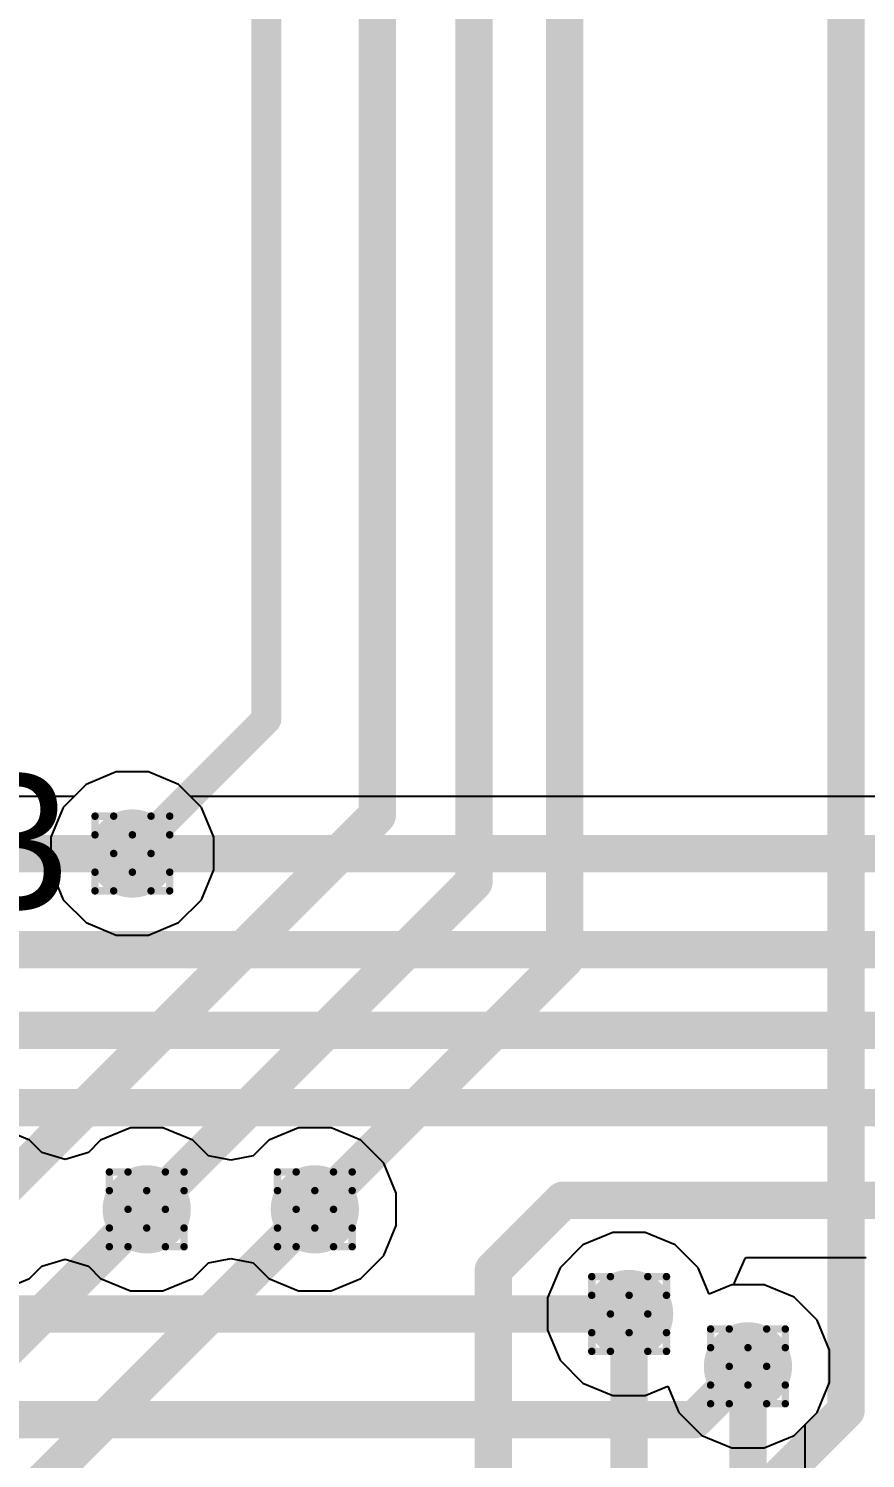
# Model space of a CAD drawing. Header units: inches. Extents: x -11 to 5379, y 0 to 5429.
# Drawn here: x 172.93 to 178.62, y 60.2 to 69.91 of the extents above; entities that cross this region are included whole.
import ezdxf

# ---------------------------------------------------------------- set-up
doc = ezdxf.new("R2010")
doc.units = ezdxf.units.IN
for name, color, linetype in [('Bottom Layer', 5, 'Continuous'), ('Drill Drawing', 1, 'Continuous'), ('GND', 16, 'Continuous'), ('PWR', 76, 'Continuous'), ('Top Layer', 1, 'Continuous'), ('Top Overlay', 2, 'Continuous'), ('Via Holes', 16, 'Continuous')]:
    doc.layers.add(name, color=color, linetype=linetype)
doc.styles.add('Arial', font='', dxfattribs={"height": 0.2})
doc.styles.get('Arial').set_extended_font_data('Arial')

msp = doc.modelspace()

# ---------------------------------------------------------------- hatches: boundary and pattern name
at = {"layer": 'Bottom Layer'}
h = msp.add_hatch(color=5, dxfattribs=at)
edge = h.paths.add_edge_path()
edge.add_arc((173.6383, 64.3077), 0.3, 0, 360)
h = msp.add_hatch(color=5, dxfattribs=at)
edge = h.paths.add_edge_path()
edge.add_arc((173.736, 61.8892), 0.3, 0, 360)
h = msp.add_hatch(color=5, dxfattribs=at)
edge = h.paths.add_edge_path()
edge.add_arc((174.879, 61.8892), 0.3, 0, 360)
h = msp.add_hatch(color=5, dxfattribs=at)
edge = h.paths.add_edge_path()
edge.add_arc((177.0159, 61.1779), 0.3, 0, 360)
h = msp.add_hatch(color=5, dxfattribs=at)
edge = h.paths.add_edge_path()
edge.add_arc((177.8238, 60.8218), 0.3, 0, 360)
at = {"layer": 'GND'}
h = msp.add_hatch(color=16, dxfattribs=at)
edge = h.paths.add_edge_path()
edge.add_arc((173.6383, 64.3077), 0.3, 0, 360)
h = msp.add_hatch(color=16, dxfattribs=at)
edge = h.paths.add_edge_path()
edge.add_arc((173.736, 61.8892), 0.3, 0, 360)
h = msp.add_hatch(color=16, dxfattribs=at)
edge = h.paths.add_edge_path()
edge.add_arc((174.879, 61.8892), 0.3, 0, 360)
h = msp.add_hatch(color=16, dxfattribs=at)
edge = h.paths.add_edge_path()
edge.add_arc((177.0159, 61.1779), 0.3, 0, 360)
h = msp.add_hatch(color=16, dxfattribs=at)
edge = h.paths.add_edge_path()
edge.add_arc((177.8238, 60.8218), 0.3, 0, 360)
at = {"layer": 'PWR'}
h = msp.add_hatch(color=76, dxfattribs=at)
edge = h.paths.add_edge_path()
edge.add_arc((173.6383, 64.3077), 0.3, 0, 360)
h = msp.add_hatch(color=76, dxfattribs=at)
edge = h.paths.add_edge_path()
edge.add_arc((173.736, 61.8892), 0.3, 0, 360)
h = msp.add_hatch(color=76, dxfattribs=at)
edge = h.paths.add_edge_path()
edge.add_arc((174.879, 61.8892), 0.3, 0, 360)
h = msp.add_hatch(color=76, dxfattribs=at)
edge = h.paths.add_edge_path()
edge.add_arc((177.0159, 61.1779), 0.3, 0, 360)
h = msp.add_hatch(color=76, dxfattribs=at)
edge = h.paths.add_edge_path()
edge.add_arc((177.8238, 60.8218), 0.3, 0, 360)
at = {"layer": 'Top Layer'}
h = msp.add_hatch(color=1, dxfattribs=at)
edge = h.paths.add_edge_path()
edge.add_arc((173.6383, 64.3077), 0.3, 0, 360)
h = msp.add_hatch(color=1, dxfattribs=at)
edge = h.paths.add_edge_path()
edge.add_arc((173.736, 61.8892), 0.3, 0, 360)
h = msp.add_hatch(color=1, dxfattribs=at)
edge = h.paths.add_edge_path()
edge.add_arc((174.879, 61.8892), 0.3, 0, 360)
h = msp.add_hatch(color=1, dxfattribs=at)
edge = h.paths.add_edge_path()
edge.add_arc((177.0159, 61.1779), 0.3, 0, 360)
h = msp.add_hatch(color=1, dxfattribs=at)
edge = h.paths.add_edge_path()
edge.add_arc((177.8238, 60.8218), 0.3, 0, 360)
at = {"layer": 'Via Holes'}
h = msp.add_hatch(color=7, dxfattribs=at)
edge = h.paths.add_edge_path()
edge.add_arc((173.6383, 64.3077), 0.15, 0, 360)
h = msp.add_hatch(color=7, dxfattribs=at)
edge = h.paths.add_edge_path()
edge.add_arc((173.736, 61.8892), 0.15, 0, 360)
h = msp.add_hatch(color=7, dxfattribs=at)
edge = h.paths.add_edge_path()
edge.add_arc((174.879, 61.8892), 0.15, 0, 360)
h = msp.add_hatch(color=7, dxfattribs=at)
edge = h.paths.add_edge_path()
edge.add_arc((177.0159, 61.1779), 0.15, 0, 360)
h = msp.add_hatch(color=7, dxfattribs=at)
edge = h.paths.add_edge_path()
edge.add_arc((177.8238, 60.8218), 0.15, 0, 360)

# ---------------------------------------------------------------- linework, layer by layer
at = {"layer": 'Bottom Layer'}
for p, q in [((173.5281, 64.8617), (173.3245, 64.7774)), ((173.7485, 64.8617), (173.5281, 64.8617)), ((173.9521, 64.7774), (173.7485, 64.8617)), ((173.3245, 64.7774), (173.2429, 64.6958)), ((174.0337, 64.6958), (173.9521, 64.7774)), ((173.2429, 64.6958), (164.144, 64.6958)), ((188.8486, 64.6958), (174.0337, 64.6958)), ((177.7297, 61.3843), (177.8057, 61.5546)), ((177.8057, 61.5546), (177.8145, 61.5621)), ((177.8145, 61.5621), (178.627, 61.5621)), ((177.7374, 61.3758), (177.7297, 61.3843)), ((177.934, 61.3758), (177.7374, 61.3758)), ((178.1376, 61.2914), (177.934, 61.3758)), ((178.2935, 61.1356), (178.1376, 61.2914)), ((178.3778, 60.932), (178.2935, 61.1356)), ((178.3778, 60.7116), (178.3778, 60.932)), ((178.2935, 60.508), (178.3778, 60.7116)), ((178.2123, 60.4268), (178.2935, 60.508)), ((178.2123, 57.938), (178.2123, 60.4268))]:
    msp.add_line(p, q, dxfattribs=at)
for points in [[(163.9831, 64.3073, 0.254, 0.254, 0), (173.6383, 64.3073, 0.254, 0.254, 0)], [(173.6383, 64.3073, 0.254, 0.254, 0), (188.8486, 64.3073, 0.254, 0.254, 0)], [(145.8643, 63.6535, 0.254, 0.254, 0), (188.4904, 63.6535, 0.254, 0.254, 0)], [(146.1054, 63.105, 0.254, 0.254, 0), (188.2626, 63.105, 0.254, 0.254, 0)], [(149.3653, 62.5807, 0.254, 0.254, 0), (188.0181, 62.5807, 0.254, 0.254, 0)], [(169.2814, 57.4347, 0.254, 0.254, 0), (173.736, 61.8892, 0.254, 0.254, 0)], [(169.8397, 56.8499, 0.254, 0.254, 0), (174.879, 61.8892, 0.254, 0.254, 0)], [(176.0932, 61.4778, 0.254, 0.254, 0), (176.566, 61.9506, 0.254, 0.254, 0)], [(176.566, 61.9506, 0.254, 0.254, 0), (178.7879, 61.9506, 0.254, 0.254, 0)], [(176.0932, 57.2365, 0.254, 0.254, 0), (176.0932, 61.4778, 0.254, 0.254, 0)], [(177.0159, 57.2642, 0.254, 0.254, 0), (177.0159, 61.1779, 0.254, 0.254, 0)], [(177.8238, 57.7771, 0.254, 0.254, 0), (177.8238, 60.8218, 0.254, 0.254, 0)]]:
    msp.add_lwpolyline(points, format="xyseb", dxfattribs=at)
for points in [[(173.5748, 64.3073, 0.127, 0.127, 1), (173.7018, 64.3073, 0.127, 0.127, 1)], [(173.5748, 64.3073, 0.127, 0.127, 1), (173.7018, 64.3073, 0.127, 0.127, 1)], [(173.6725, 61.8892, 0.127, 0.127, 1), (173.7995, 61.8892, 0.127, 0.127, 1)], [(174.8155, 61.8892, 0.127, 0.127, 1), (174.9425, 61.8892, 0.127, 0.127, 1)], [(176.5025, 61.9506, 0.127, 0.127, 1), (176.6295, 61.9506, 0.127, 0.127, 1)], [(176.5025, 61.9506, 0.127, 0.127, 1), (176.6295, 61.9506, 0.127, 0.127, 1)], [(176.0297, 61.4778, 0.127, 0.127, 1), (176.1567, 61.4778, 0.127, 0.127, 1)], [(176.0297, 61.4778, 0.127, 0.127, 1), (176.1567, 61.4778, 0.127, 0.127, 1)], [(176.9524, 61.1779, 0.127, 0.127, 1), (177.0794, 61.1779, 0.127, 0.127, 1)], [(177.7603, 60.8218, 0.127, 0.127, 1), (177.8873, 60.8218, 0.127, 0.127, 1)]]:
    msp.add_lwpolyline(points, format="xyseb", close=True, dxfattribs=at)
at = {"layer": 'Drill Drawing'}
for points in [[(173.3843, 64.4347, 0.0508, 0.0508, 0), (173.3843, 64.5617, 0.0508, 0.0508, 0)], [(173.3843, 64.5617, 0.0508, 0.0508, 0), (173.5113, 64.5617, 0.0508, 0.0508, 0)], [(173.5113, 64.5617, 0.0508, 0.0508, 0), (173.6383, 64.4347, 0.0508, 0.0508, 0)], [(173.6383, 64.4347, 0.0508, 0.0508, 0), (173.7653, 64.5617, 0.0508, 0.0508, 0)], [(173.7653, 64.5617, 0.0508, 0.0508, 0), (173.8923, 64.5617, 0.0508, 0.0508, 0)], [(173.8923, 64.4347, 0.0508, 0.0508, 0), (173.8923, 64.5617, 0.0508, 0.0508, 0)], [(173.3843, 64.4347, 0.0508, 0.0508, 0), (173.5113, 64.3077, 0.0508, 0.0508, 0)], [(173.7653, 64.3077, 0.0508, 0.0508, 0), (173.8923, 64.4347, 0.0508, 0.0508, 0)], [(173.3843, 64.1807, 0.0508, 0.0508, 0), (173.5113, 64.3077, 0.0508, 0.0508, 0)], [(173.7653, 64.3077, 0.0508, 0.0508, 0), (173.8923, 64.1807, 0.0508, 0.0508, 0)], [(173.3843, 64.0537, 0.0508, 0.0508, 0), (173.3843, 64.1807, 0.0508, 0.0508, 0)], [(173.5113, 64.0537, 0.0508, 0.0508, 0), (173.6383, 64.1807, 0.0508, 0.0508, 0)], [(173.6383, 64.1807, 0.0508, 0.0508, 0), (173.7653, 64.0537, 0.0508, 0.0508, 0)], [(173.8923, 64.0537, 0.0508, 0.0508, 0), (173.8923, 64.1807, 0.0508, 0.0508, 0)], [(173.3843, 64.0537, 0.0508, 0.0508, 0), (173.5113, 64.0537, 0.0508, 0.0508, 0)], [(173.7653, 64.0537, 0.0508, 0.0508, 0), (173.8923, 64.0537, 0.0508, 0.0508, 0)], [(173.482, 62.0162, 0.0508, 0.0508, 0), (173.482, 62.1432, 0.0508, 0.0508, 0)], [(173.482, 62.1432, 0.0508, 0.0508, 0), (173.609, 62.1432, 0.0508, 0.0508, 0)], [(173.609, 62.1432, 0.0508, 0.0508, 0), (173.736, 62.0162, 0.0508, 0.0508, 0)], [(173.736, 62.0162, 0.0508, 0.0508, 0), (173.863, 62.1432, 0.0508, 0.0508, 0)], [(173.863, 62.1432, 0.0508, 0.0508, 0), (173.99, 62.1432, 0.0508, 0.0508, 0)], [(173.99, 62.0162, 0.0508, 0.0508, 0), (173.99, 62.1432, 0.0508, 0.0508, 0)], [(174.625, 62.0162, 0.0508, 0.0508, 0), (174.625, 62.1432, 0.0508, 0.0508, 0)], [(174.625, 62.1432, 0.0508, 0.0508, 0), (174.752, 62.1432, 0.0508, 0.0508, 0)], [(174.752, 62.1432, 0.0508, 0.0508, 0), (174.879, 62.0162, 0.0508, 0.0508, 0)], [(174.879, 62.0162, 0.0508, 0.0508, 0), (175.006, 62.1432, 0.0508, 0.0508, 0)], [(175.006, 62.1432, 0.0508, 0.0508, 0), (175.133, 62.1432, 0.0508, 0.0508, 0)], [(175.133, 62.0162, 0.0508, 0.0508, 0), (175.133, 62.1432, 0.0508, 0.0508, 0)], [(173.482, 62.0162, 0.0508, 0.0508, 0), (173.609, 61.8892, 0.0508, 0.0508, 0)], [(173.863, 61.8892, 0.0508, 0.0508, 0), (173.99, 62.0162, 0.0508, 0.0508, 0)], [(174.625, 62.0162, 0.0508, 0.0508, 0), (174.752, 61.8892, 0.0508, 0.0508, 0)], [(175.006, 61.8892, 0.0508, 0.0508, 0), (175.133, 62.0162, 0.0508, 0.0508, 0)], [(173.482, 61.7622, 0.0508, 0.0508, 0), (173.609, 61.8892, 0.0508, 0.0508, 0)], [(173.863, 61.8892, 0.0508, 0.0508, 0), (173.99, 61.7622, 0.0508, 0.0508, 0)], [(174.625, 61.7622, 0.0508, 0.0508, 0), (174.752, 61.8892, 0.0508, 0.0508, 0)], [(175.006, 61.8892, 0.0508, 0.0508, 0), (175.133, 61.7622, 0.0508, 0.0508, 0)], [(173.482, 61.6352, 0.0508, 0.0508, 0), (173.482, 61.7622, 0.0508, 0.0508, 0)], [(173.609, 61.6352, 0.0508, 0.0508, 0), (173.736, 61.7622, 0.0508, 0.0508, 0)], [(173.736, 61.7622, 0.0508, 0.0508, 0), (173.863, 61.6352, 0.0508, 0.0508, 0)], [(173.99, 61.6352, 0.0508, 0.0508, 0), (173.99, 61.7622, 0.0508, 0.0508, 0)], [(174.625, 61.6352, 0.0508, 0.0508, 0), (174.625, 61.7622, 0.0508, 0.0508, 0)], [(174.752, 61.6352, 0.0508, 0.0508, 0), (174.879, 61.7622, 0.0508, 0.0508, 0)], [(174.879, 61.7622, 0.0508, 0.0508, 0), (175.006, 61.6352, 0.0508, 0.0508, 0)], [(175.133, 61.6352, 0.0508, 0.0508, 0), (175.133, 61.7622, 0.0508, 0.0508, 0)], [(173.482, 61.6352, 0.0508, 0.0508, 0), (173.609, 61.6352, 0.0508, 0.0508, 0)], [(173.863, 61.6352, 0.0508, 0.0508, 0), (173.99, 61.6352, 0.0508, 0.0508, 0)], [(174.625, 61.6352, 0.0508, 0.0508, 0), (174.752, 61.6352, 0.0508, 0.0508, 0)], [(175.006, 61.6352, 0.0508, 0.0508, 0), (175.133, 61.6352, 0.0508, 0.0508, 0)], [(176.7619, 61.3049, 0.0508, 0.0508, 0), (176.7619, 61.4319, 0.0508, 0.0508, 0)], [(176.7619, 61.4319, 0.0508, 0.0508, 0), (176.8889, 61.4319, 0.0508, 0.0508, 0)], [(176.8889, 61.4319, 0.0508, 0.0508, 0), (177.0159, 61.3049, 0.0508, 0.0508, 0)], [(177.0159, 61.3049, 0.0508, 0.0508, 0), (177.1429, 61.4319, 0.0508, 0.0508, 0)], [(177.1429, 61.4319, 0.0508, 0.0508, 0), (177.2699, 61.4319, 0.0508, 0.0508, 0)], [(177.2699, 61.3049, 0.0508, 0.0508, 0), (177.2699, 61.4319, 0.0508, 0.0508, 0)], [(176.7619, 61.3049, 0.0508, 0.0508, 0), (176.8889, 61.1779, 0.0508, 0.0508, 0)], [(177.1429, 61.1779, 0.0508, 0.0508, 0), (177.2699, 61.3049, 0.0508, 0.0508, 0)], [(176.7619, 61.0509, 0.0508, 0.0508, 0), (176.8889, 61.1779, 0.0508, 0.0508, 0)], [(177.1429, 61.1779, 0.0508, 0.0508, 0), (177.2699, 61.0509, 0.0508, 0.0508, 0)], [(176.7619, 60.9239, 0.0508, 0.0508, 0), (176.7619, 61.0509, 0.0508, 0.0508, 0)], [(176.8889, 60.9239, 0.0508, 0.0508, 0), (177.0159, 61.0509, 0.0508, 0.0508, 0)], [(177.0159, 61.0509, 0.0508, 0.0508, 0), (177.1429, 60.9239, 0.0508, 0.0508, 0)], [(177.2699, 60.9239, 0.0508, 0.0508, 0), (177.2699, 61.0509, 0.0508, 0.0508, 0)], [(177.5698, 60.9488, 0.0508, 0.0508, 0), (177.5698, 61.0758, 0.0508, 0.0508, 0)], [(177.5698, 61.0758, 0.0508, 0.0508, 0), (177.6968, 61.0758, 0.0508, 0.0508, 0)], [(177.6968, 61.0758, 0.0508, 0.0508, 0), (177.8238, 60.9488, 0.0508, 0.0508, 0)], [(177.8238, 60.9488, 0.0508, 0.0508, 0), (177.9508, 61.0758, 0.0508, 0.0508, 0)], [(177.9508, 61.0758, 0.0508, 0.0508, 0), (178.0778, 61.0758, 0.0508, 0.0508, 0)], [(178.0778, 60.9488, 0.0508, 0.0508, 0), (178.0778, 61.0758, 0.0508, 0.0508, 0)], [(176.7619, 60.9239, 0.0508, 0.0508, 0), (176.8889, 60.9239, 0.0508, 0.0508, 0)], [(177.1429, 60.9239, 0.0508, 0.0508, 0), (177.2699, 60.9239, 0.0508, 0.0508, 0)], [(177.5698, 60.9488, 0.0508, 0.0508, 0), (177.6968, 60.8218, 0.0508, 0.0508, 0)], [(177.9508, 60.8218, 0.0508, 0.0508, 0), (178.0778, 60.9488, 0.0508, 0.0508, 0)], [(177.5698, 60.6948, 0.0508, 0.0508, 0), (177.6968, 60.8218, 0.0508, 0.0508, 0)], [(177.9508, 60.8218, 0.0508, 0.0508, 0), (178.0778, 60.6948, 0.0508, 0.0508, 0)], [(177.5698, 60.5678, 0.0508, 0.0508, 0), (177.5698, 60.6948, 0.0508, 0.0508, 0)], [(177.6968, 60.5678, 0.0508, 0.0508, 0), (177.8238, 60.6948, 0.0508, 0.0508, 0)], [(177.8238, 60.6948, 0.0508, 0.0508, 0), (177.9508, 60.5678, 0.0508, 0.0508, 0)], [(178.0778, 60.5678, 0.0508, 0.0508, 0), (178.0778, 60.6948, 0.0508, 0.0508, 0)], [(177.5698, 60.5678, 0.0508, 0.0508, 0), (177.6968, 60.5678, 0.0508, 0.0508, 0)], [(177.9508, 60.5678, 0.0508, 0.0508, 0), (178.0778, 60.5678, 0.0508, 0.0508, 0)]]:
    msp.add_lwpolyline(points, format="xyseb", dxfattribs=at)
for points in [[(173.3716, 64.5617, 0.0254, 0.0254, 1), (173.397, 64.5617, 0.0254, 0.0254, 1)], [(173.3716, 64.5617, 0.0254, 0.0254, 1), (173.397, 64.5617, 0.0254, 0.0254, 1)], [(173.4986, 64.5617, 0.0254, 0.0254, 1), (173.524, 64.5617, 0.0254, 0.0254, 1)], [(173.4986, 64.5617, 0.0254, 0.0254, 1), (173.524, 64.5617, 0.0254, 0.0254, 1)], [(173.7526, 64.5617, 0.0254, 0.0254, 1), (173.778, 64.5617, 0.0254, 0.0254, 1)], [(173.7526, 64.5617, 0.0254, 0.0254, 1), (173.778, 64.5617, 0.0254, 0.0254, 1)], [(173.8796, 64.5617, 0.0254, 0.0254, 1), (173.905, 64.5617, 0.0254, 0.0254, 1)], [(173.8796, 64.5617, 0.0254, 0.0254, 1), (173.905, 64.5617, 0.0254, 0.0254, 1)], [(173.3716, 64.4347, 0.0254, 0.0254, 1), (173.397, 64.4347, 0.0254, 0.0254, 1)], [(173.3716, 64.4347, 0.0254, 0.0254, 1), (173.397, 64.4347, 0.0254, 0.0254, 1)], [(173.6256, 64.4347, 0.0254, 0.0254, 1), (173.651, 64.4347, 0.0254, 0.0254, 1)], [(173.6256, 64.4347, 0.0254, 0.0254, 1), (173.651, 64.4347, 0.0254, 0.0254, 1)], [(173.8796, 64.4347, 0.0254, 0.0254, 1), (173.905, 64.4347, 0.0254, 0.0254, 1)], [(173.8796, 64.4347, 0.0254, 0.0254, 1), (173.905, 64.4347, 0.0254, 0.0254, 1)], [(173.4986, 64.3077, 0.0254, 0.0254, 1), (173.524, 64.3077, 0.0254, 0.0254, 1)], [(173.4986, 64.3077, 0.0254, 0.0254, 1), (173.524, 64.3077, 0.0254, 0.0254, 1)], [(173.7526, 64.3077, 0.0254, 0.0254, 1), (173.778, 64.3077, 0.0254, 0.0254, 1)], [(173.7526, 64.3077, 0.0254, 0.0254, 1), (173.778, 64.3077, 0.0254, 0.0254, 1)], [(173.3716, 64.1807, 0.0254, 0.0254, 1), (173.397, 64.1807, 0.0254, 0.0254, 1)], [(173.3716, 64.1807, 0.0254, 0.0254, 1), (173.397, 64.1807, 0.0254, 0.0254, 1)], [(173.6256, 64.1807, 0.0254, 0.0254, 1), (173.651, 64.1807, 0.0254, 0.0254, 1)], [(173.6256, 64.1807, 0.0254, 0.0254, 1), (173.651, 64.1807, 0.0254, 0.0254, 1)], [(173.8796, 64.1807, 0.0254, 0.0254, 1), (173.905, 64.1807, 0.0254, 0.0254, 1)], [(173.8796, 64.1807, 0.0254, 0.0254, 1), (173.905, 64.1807, 0.0254, 0.0254, 1)], [(173.3716, 64.0537, 0.0254, 0.0254, 1), (173.397, 64.0537, 0.0254, 0.0254, 1)], [(173.3716, 64.0537, 0.0254, 0.0254, 1), (173.397, 64.0537, 0.0254, 0.0254, 1)], [(173.4986, 64.0537, 0.0254, 0.0254, 1), (173.524, 64.0537, 0.0254, 0.0254, 1)], [(173.4986, 64.0537, 0.0254, 0.0254, 1), (173.524, 64.0537, 0.0254, 0.0254, 1)], [(173.7526, 64.0537, 0.0254, 0.0254, 1), (173.778, 64.0537, 0.0254, 0.0254, 1)], [(173.7526, 64.0537, 0.0254, 0.0254, 1), (173.778, 64.0537, 0.0254, 0.0254, 1)], [(173.8796, 64.0537, 0.0254, 0.0254, 1), (173.905, 64.0537, 0.0254, 0.0254, 1)], [(173.8796, 64.0537, 0.0254, 0.0254, 1), (173.905, 64.0537, 0.0254, 0.0254, 1)], [(173.4693, 62.1432, 0.0254, 0.0254, 1), (173.4947, 62.1432, 0.0254, 0.0254, 1)], [(173.4693, 62.1432, 0.0254, 0.0254, 1), (173.4947, 62.1432, 0.0254, 0.0254, 1)], [(173.5963, 62.1432, 0.0254, 0.0254, 1), (173.6217, 62.1432, 0.0254, 0.0254, 1)], [(173.5963, 62.1432, 0.0254, 0.0254, 1), (173.6217, 62.1432, 0.0254, 0.0254, 1)], [(173.8503, 62.1432, 0.0254, 0.0254, 1), (173.8757, 62.1432, 0.0254, 0.0254, 1)], [(173.8503, 62.1432, 0.0254, 0.0254, 1), (173.8757, 62.1432, 0.0254, 0.0254, 1)], [(173.9773, 62.1432, 0.0254, 0.0254, 1), (174.0027, 62.1432, 0.0254, 0.0254, 1)], [(173.9773, 62.1432, 0.0254, 0.0254, 1), (174.0027, 62.1432, 0.0254, 0.0254, 1)], [(174.6123, 62.1432, 0.0254, 0.0254, 1), (174.6377, 62.1432, 0.0254, 0.0254, 1)], [(174.6123, 62.1432, 0.0254, 0.0254, 1), (174.6377, 62.1432, 0.0254, 0.0254, 1)], [(174.7393, 62.1432, 0.0254, 0.0254, 1), (174.7647, 62.1432, 0.0254, 0.0254, 1)], [(174.7393, 62.1432, 0.0254, 0.0254, 1), (174.7647, 62.1432, 0.0254, 0.0254, 1)], [(174.9933, 62.1432, 0.0254, 0.0254, 1), (175.0187, 62.1432, 0.0254, 0.0254, 1)], [(174.9933, 62.1432, 0.0254, 0.0254, 1), (175.0187, 62.1432, 0.0254, 0.0254, 1)], [(175.1203, 62.1432, 0.0254, 0.0254, 1), (175.1457, 62.1432, 0.0254, 0.0254, 1)], [(175.1203, 62.1432, 0.0254, 0.0254, 1), (175.1457, 62.1432, 0.0254, 0.0254, 1)], [(173.4693, 62.0162, 0.0254, 0.0254, 1), (173.4947, 62.0162, 0.0254, 0.0254, 1)], [(173.4693, 62.0162, 0.0254, 0.0254, 1), (173.4947, 62.0162, 0.0254, 0.0254, 1)], [(173.7233, 62.0162, 0.0254, 0.0254, 1), (173.7487, 62.0162, 0.0254, 0.0254, 1)], [(173.7233, 62.0162, 0.0254, 0.0254, 1), (173.7487, 62.0162, 0.0254, 0.0254, 1)], [(173.9773, 62.0162, 0.0254, 0.0254, 1), (174.0027, 62.0162, 0.0254, 0.0254, 1)], [(173.9773, 62.0162, 0.0254, 0.0254, 1), (174.0027, 62.0162, 0.0254, 0.0254, 1)], [(174.6123, 62.0162, 0.0254, 0.0254, 1), (174.6377, 62.0162, 0.0254, 0.0254, 1)], [(174.6123, 62.0162, 0.0254, 0.0254, 1), (174.6377, 62.0162, 0.0254, 0.0254, 1)], [(174.8663, 62.0162, 0.0254, 0.0254, 1), (174.8917, 62.0162, 0.0254, 0.0254, 1)], [(174.8663, 62.0162, 0.0254, 0.0254, 1), (174.8917, 62.0162, 0.0254, 0.0254, 1)], [(175.1203, 62.0162, 0.0254, 0.0254, 1), (175.1457, 62.0162, 0.0254, 0.0254, 1)], [(175.1203, 62.0162, 0.0254, 0.0254, 1), (175.1457, 62.0162, 0.0254, 0.0254, 1)], [(173.5963, 61.8892, 0.0254, 0.0254, 1), (173.6217, 61.8892, 0.0254, 0.0254, 1)], [(173.5963, 61.8892, 0.0254, 0.0254, 1), (173.6217, 61.8892, 0.0254, 0.0254, 1)], [(173.8503, 61.8892, 0.0254, 0.0254, 1), (173.8757, 61.8892, 0.0254, 0.0254, 1)], [(173.8503, 61.8892, 0.0254, 0.0254, 1), (173.8757, 61.8892, 0.0254, 0.0254, 1)], [(174.7393, 61.8892, 0.0254, 0.0254, 1), (174.7647, 61.8892, 0.0254, 0.0254, 1)], [(174.7393, 61.8892, 0.0254, 0.0254, 1), (174.7647, 61.8892, 0.0254, 0.0254, 1)], [(174.9933, 61.8892, 0.0254, 0.0254, 1), (175.0187, 61.8892, 0.0254, 0.0254, 1)], [(174.9933, 61.8892, 0.0254, 0.0254, 1), (175.0187, 61.8892, 0.0254, 0.0254, 1)], [(173.4693, 61.7622, 0.0254, 0.0254, 1), (173.4947, 61.7622, 0.0254, 0.0254, 1)], [(173.4693, 61.7622, 0.0254, 0.0254, 1), (173.4947, 61.7622, 0.0254, 0.0254, 1)], [(173.7233, 61.7622, 0.0254, 0.0254, 1), (173.7487, 61.7622, 0.0254, 0.0254, 1)], [(173.7233, 61.7622, 0.0254, 0.0254, 1), (173.7487, 61.7622, 0.0254, 0.0254, 1)], [(173.9773, 61.7622, 0.0254, 0.0254, 1), (174.0027, 61.7622, 0.0254, 0.0254, 1)], [(173.9773, 61.7622, 0.0254, 0.0254, 1), (174.0027, 61.7622, 0.0254, 0.0254, 1)], [(174.6123, 61.7622, 0.0254, 0.0254, 1), (174.6377, 61.7622, 0.0254, 0.0254, 1)], [(174.6123, 61.7622, 0.0254, 0.0254, 1), (174.6377, 61.7622, 0.0254, 0.0254, 1)], [(174.8663, 61.7622, 0.0254, 0.0254, 1), (174.8917, 61.7622, 0.0254, 0.0254, 1)], [(174.8663, 61.7622, 0.0254, 0.0254, 1), (174.8917, 61.7622, 0.0254, 0.0254, 1)], [(175.1203, 61.7622, 0.0254, 0.0254, 1), (175.1457, 61.7622, 0.0254, 0.0254, 1)], [(175.1203, 61.7622, 0.0254, 0.0254, 1), (175.1457, 61.7622, 0.0254, 0.0254, 1)], [(173.4693, 61.6352, 0.0254, 0.0254, 1), (173.4947, 61.6352, 0.0254, 0.0254, 1)], [(173.4693, 61.6352, 0.0254, 0.0254, 1), (173.4947, 61.6352, 0.0254, 0.0254, 1)], [(173.5963, 61.6352, 0.0254, 0.0254, 1), (173.6217, 61.6352, 0.0254, 0.0254, 1)], [(173.5963, 61.6352, 0.0254, 0.0254, 1), (173.6217, 61.6352, 0.0254, 0.0254, 1)], [(173.8503, 61.6352, 0.0254, 0.0254, 1), (173.8757, 61.6352, 0.0254, 0.0254, 1)], [(173.8503, 61.6352, 0.0254, 0.0254, 1), (173.8757, 61.6352, 0.0254, 0.0254, 1)], [(173.9773, 61.6352, 0.0254, 0.0254, 1), (174.0027, 61.6352, 0.0254, 0.0254, 1)], [(173.9773, 61.6352, 0.0254, 0.0254, 1), (174.0027, 61.6352, 0.0254, 0.0254, 1)], [(174.6123, 61.6352, 0.0254, 0.0254, 1), (174.6377, 61.6352, 0.0254, 0.0254, 1)], [(174.6123, 61.6352, 0.0254, 0.0254, 1), (174.6377, 61.6352, 0.0254, 0.0254, 1)], [(174.7393, 61.6352, 0.0254, 0.0254, 1), (174.7647, 61.6352, 0.0254, 0.0254, 1)], [(174.7393, 61.6352, 0.0254, 0.0254, 1), (174.7647, 61.6352, 0.0254, 0.0254, 1)], [(174.9933, 61.6352, 0.0254, 0.0254, 1), (175.0187, 61.6352, 0.0254, 0.0254, 1)], [(174.9933, 61.6352, 0.0254, 0.0254, 1), (175.0187, 61.6352, 0.0254, 0.0254, 1)], [(175.1203, 61.6352, 0.0254, 0.0254, 1), (175.1457, 61.6352, 0.0254, 0.0254, 1)], [(175.1203, 61.6352, 0.0254, 0.0254, 1), (175.1457, 61.6352, 0.0254, 0.0254, 1)], [(176.7492, 61.4319, 0.0254, 0.0254, 1), (176.7746, 61.4319, 0.0254, 0.0254, 1)], [(176.7492, 61.4319, 0.0254, 0.0254, 1), (176.7746, 61.4319, 0.0254, 0.0254, 1)], [(176.8762, 61.4319, 0.0254, 0.0254, 1), (176.9016, 61.4319, 0.0254, 0.0254, 1)], [(176.8762, 61.4319, 0.0254, 0.0254, 1), (176.9016, 61.4319, 0.0254, 0.0254, 1)], [(177.1302, 61.4319, 0.0254, 0.0254, 1), (177.1556, 61.4319, 0.0254, 0.0254, 1)], [(177.1302, 61.4319, 0.0254, 0.0254, 1), (177.1556, 61.4319, 0.0254, 0.0254, 1)], [(177.2572, 61.4319, 0.0254, 0.0254, 1), (177.2826, 61.4319, 0.0254, 0.0254, 1)], [(177.2572, 61.4319, 0.0254, 0.0254, 1), (177.2826, 61.4319, 0.0254, 0.0254, 1)], [(176.7492, 61.3049, 0.0254, 0.0254, 1), (176.7746, 61.3049, 0.0254, 0.0254, 1)], [(176.7492, 61.3049, 0.0254, 0.0254, 1), (176.7746, 61.3049, 0.0254, 0.0254, 1)], [(177.0032, 61.3049, 0.0254, 0.0254, 1), (177.0286, 61.3049, 0.0254, 0.0254, 1)], [(177.0032, 61.3049, 0.0254, 0.0254, 1), (177.0286, 61.3049, 0.0254, 0.0254, 1)], [(177.2572, 61.3049, 0.0254, 0.0254, 1), (177.2826, 61.3049, 0.0254, 0.0254, 1)], [(177.2572, 61.3049, 0.0254, 0.0254, 1), (177.2826, 61.3049, 0.0254, 0.0254, 1)], [(176.8762, 61.1779, 0.0254, 0.0254, 1), (176.9016, 61.1779, 0.0254, 0.0254, 1)], [(176.8762, 61.1779, 0.0254, 0.0254, 1), (176.9016, 61.1779, 0.0254, 0.0254, 1)], [(177.1302, 61.1779, 0.0254, 0.0254, 1), (177.1556, 61.1779, 0.0254, 0.0254, 1)], [(177.1302, 61.1779, 0.0254, 0.0254, 1), (177.1556, 61.1779, 0.0254, 0.0254, 1)], [(176.7492, 61.0509, 0.0254, 0.0254, 1), (176.7746, 61.0509, 0.0254, 0.0254, 1)], [(176.7492, 61.0509, 0.0254, 0.0254, 1), (176.7746, 61.0509, 0.0254, 0.0254, 1)], [(177.0032, 61.0509, 0.0254, 0.0254, 1), (177.0286, 61.0509, 0.0254, 0.0254, 1)], [(177.0032, 61.0509, 0.0254, 0.0254, 1), (177.0286, 61.0509, 0.0254, 0.0254, 1)], [(177.2572, 61.0509, 0.0254, 0.0254, 1), (177.2826, 61.0509, 0.0254, 0.0254, 1)], [(177.2572, 61.0509, 0.0254, 0.0254, 1), (177.2826, 61.0509, 0.0254, 0.0254, 1)], [(177.5571, 61.0758, 0.0254, 0.0254, 1), (177.5825, 61.0758, 0.0254, 0.0254, 1)], [(177.5571, 61.0758, 0.0254, 0.0254, 1), (177.5825, 61.0758, 0.0254, 0.0254, 1)], [(177.6841, 61.0758, 0.0254, 0.0254, 1), (177.7095, 61.0758, 0.0254, 0.0254, 1)], [(177.6841, 61.0758, 0.0254, 0.0254, 1), (177.7095, 61.0758, 0.0254, 0.0254, 1)], [(177.9381, 61.0758, 0.0254, 0.0254, 1), (177.9635, 61.0758, 0.0254, 0.0254, 1)], [(177.9381, 61.0758, 0.0254, 0.0254, 1), (177.9635, 61.0758, 0.0254, 0.0254, 1)], [(178.0651, 61.0758, 0.0254, 0.0254, 1), (178.0905, 61.0758, 0.0254, 0.0254, 1)], [(178.0651, 61.0758, 0.0254, 0.0254, 1), (178.0905, 61.0758, 0.0254, 0.0254, 1)], [(176.7492, 60.9239, 0.0254, 0.0254, 1), (176.7746, 60.9239, 0.0254, 0.0254, 1)], [(176.7492, 60.9239, 0.0254, 0.0254, 1), (176.7746, 60.9239, 0.0254, 0.0254, 1)], [(176.8762, 60.9239, 0.0254, 0.0254, 1), (176.9016, 60.9239, 0.0254, 0.0254, 1)], [(176.8762, 60.9239, 0.0254, 0.0254, 1), (176.9016, 60.9239, 0.0254, 0.0254, 1)], [(177.1302, 60.9239, 0.0254, 0.0254, 1), (177.1556, 60.9239, 0.0254, 0.0254, 1)], [(177.1302, 60.9239, 0.0254, 0.0254, 1), (177.1556, 60.9239, 0.0254, 0.0254, 1)], [(177.2572, 60.9239, 0.0254, 0.0254, 1), (177.2826, 60.9239, 0.0254, 0.0254, 1)], [(177.2572, 60.9239, 0.0254, 0.0254, 1), (177.2826, 60.9239, 0.0254, 0.0254, 1)], [(177.5571, 60.9488, 0.0254, 0.0254, 1), (177.5825, 60.9488, 0.0254, 0.0254, 1)], [(177.5571, 60.9488, 0.0254, 0.0254, 1), (177.5825, 60.9488, 0.0254, 0.0254, 1)], [(177.8111, 60.9488, 0.0254, 0.0254, 1), (177.8365, 60.9488, 0.0254, 0.0254, 1)], [(177.8111, 60.9488, 0.0254, 0.0254, 1), (177.8365, 60.9488, 0.0254, 0.0254, 1)], [(178.0651, 60.9488, 0.0254, 0.0254, 1), (178.0905, 60.9488, 0.0254, 0.0254, 1)], [(178.0651, 60.9488, 0.0254, 0.0254, 1), (178.0905, 60.9488, 0.0254, 0.0254, 1)], [(177.6841, 60.8218, 0.0254, 0.0254, 1), (177.7095, 60.8218, 0.0254, 0.0254, 1)], [(177.6841, 60.8218, 0.0254, 0.0254, 1), (177.7095, 60.8218, 0.0254, 0.0254, 1)], [(177.9381, 60.8218, 0.0254, 0.0254, 1), (177.9635, 60.8218, 0.0254, 0.0254, 1)], [(177.9381, 60.8218, 0.0254, 0.0254, 1), (177.9635, 60.8218, 0.0254, 0.0254, 1)], [(177.5571, 60.6948, 0.0254, 0.0254, 1), (177.5825, 60.6948, 0.0254, 0.0254, 1)], [(177.5571, 60.6948, 0.0254, 0.0254, 1), (177.5825, 60.6948, 0.0254, 0.0254, 1)], [(177.8111, 60.6948, 0.0254, 0.0254, 1), (177.8365, 60.6948, 0.0254, 0.0254, 1)], [(177.8111, 60.6948, 0.0254, 0.0254, 1), (177.8365, 60.6948, 0.0254, 0.0254, 1)], [(178.0651, 60.6948, 0.0254, 0.0254, 1), (178.0905, 60.6948, 0.0254, 0.0254, 1)], [(178.0651, 60.6948, 0.0254, 0.0254, 1), (178.0905, 60.6948, 0.0254, 0.0254, 1)], [(177.5571, 60.5678, 0.0254, 0.0254, 1), (177.5825, 60.5678, 0.0254, 0.0254, 1)], [(177.5571, 60.5678, 0.0254, 0.0254, 1), (177.5825, 60.5678, 0.0254, 0.0254, 1)], [(177.6841, 60.5678, 0.0254, 0.0254, 1), (177.7095, 60.5678, 0.0254, 0.0254, 1)], [(177.6841, 60.5678, 0.0254, 0.0254, 1), (177.7095, 60.5678, 0.0254, 0.0254, 1)], [(177.9381, 60.5678, 0.0254, 0.0254, 1), (177.9635, 60.5678, 0.0254, 0.0254, 1)], [(177.9381, 60.5678, 0.0254, 0.0254, 1), (177.9635, 60.5678, 0.0254, 0.0254, 1)], [(178.0651, 60.5678, 0.0254, 0.0254, 1), (178.0905, 60.5678, 0.0254, 0.0254, 1)], [(178.0651, 60.5678, 0.0254, 0.0254, 1), (178.0905, 60.5678, 0.0254, 0.0254, 1)]]:
    msp.add_lwpolyline(points, format="xyseb", close=True, dxfattribs=at)
at = {"layer": 'GND'}
for p, q in [((173.5281, 64.8617), (173.3245, 64.7774)), ((173.7485, 64.8617), (173.5281, 64.8617)), ((173.9521, 64.7774), (173.7485, 64.8617)), ((173.3245, 64.7774), (173.1687, 64.6215)), ((174.108, 64.6215), (173.9521, 64.7774)), ((173.1687, 64.6215), (173.0843, 64.4179)), ((174.1923, 64.4179), (174.108, 64.6215)), ((173.0843, 64.4179), (173.0843, 64.1975)), ((174.1923, 64.1975), (174.1923, 64.4179)), ((173.0843, 64.1975), (173.1687, 63.9939)), ((174.108, 63.9939), (174.1923, 64.1975)), ((173.1687, 63.9939), (173.3245, 63.8381)), ((173.9521, 63.8381), (174.108, 63.9939)), ((173.3245, 63.8381), (173.5281, 63.7537)), ((173.5281, 63.7537), (173.7485, 63.7537)), ((173.7485, 63.7537), (173.9521, 63.8381)), ((172.9395, 62.3589), (172.7359, 62.4432)), ((173.6258, 62.4432), (173.4222, 62.3589)), ((173.8462, 62.4432), (173.6258, 62.4432)), ((174.0498, 62.3589), (173.8462, 62.4432)), ((174.7688, 62.4432), (174.5652, 62.3589)), ((174.9892, 62.4432), (174.7688, 62.4432)), ((175.1928, 62.3589), (174.9892, 62.4432)), ((173.0219, 62.2766), (172.9395, 62.3589)), ((173.4222, 62.3589), (173.3399, 62.2766)), ((174.1553, 62.2534), (174.0498, 62.3589)), ((174.5652, 62.3589), (174.4597, 62.2534)), ((175.3487, 62.203), (175.1928, 62.3589)), ((173.1809, 62.2287), (173.0219, 62.2766)), ((173.3399, 62.2766), (173.1809, 62.2287)), ((174.3075, 62.2232), (174.1553, 62.2534)), ((174.4597, 62.2534), (174.3075, 62.2232)), ((175.433, 61.9994), (175.3487, 62.203)), ((175.433, 61.779), (175.433, 61.9994)), ((175.3487, 61.5754), (175.433, 61.779)), ((176.9057, 61.7319), (176.702, 61.6475)), ((177.1261, 61.7319), (176.9057, 61.7319)), ((177.3297, 61.6475), (177.1261, 61.7319)), ((176.702, 61.6475), (176.5462, 61.4917)), ((177.4855, 61.4917), (177.3297, 61.6475)), ((173.0219, 61.5019), (173.1809, 61.5497)), ((173.1809, 61.5497), (173.3399, 61.5019)), ((174.0498, 61.4196), (174.1553, 61.525)), ((174.1553, 61.525), (174.3075, 61.5552)), ((174.3075, 61.5552), (174.4597, 61.525)), ((174.4597, 61.525), (174.5652, 61.4196)), ((175.1928, 61.4196), (175.3487, 61.5754)), ((172.7359, 61.3352), (172.9395, 61.4196)), ((172.9395, 61.4196), (173.0219, 61.5019)), ((173.3399, 61.5019), (173.4222, 61.4196)), ((173.4222, 61.4196), (173.6258, 61.3352)), ((173.8462, 61.3352), (174.0498, 61.4196)), ((174.5652, 61.4196), (174.7688, 61.3352)), ((174.9892, 61.3352), (175.1928, 61.4196)), ((176.5462, 61.4917), (176.4619, 61.2881)), ((177.5599, 61.3121), (177.4855, 61.4917)), ((173.6258, 61.3352), (173.8462, 61.3352)), ((174.7688, 61.3352), (174.9892, 61.3352)), ((177.7136, 61.3758), (177.5599, 61.3121)), ((177.934, 61.3758), (177.7136, 61.3758)), ((178.1376, 61.2914), (177.934, 61.3758)), ((176.4619, 61.2881), (176.4619, 61.0677)), ((178.2935, 61.1356), (178.1376, 61.2914)), ((178.3778, 60.932), (178.2935, 61.1356)), ((176.4619, 61.0677), (176.5462, 60.864)), ((176.5462, 60.864), (176.702, 60.7082)), ((178.3778, 60.7116), (178.3778, 60.932)), ((176.702, 60.7082), (176.9057, 60.6239)), ((177.1261, 60.6239), (177.2798, 60.6875)), ((177.2798, 60.6875), (177.3542, 60.508)), ((178.2935, 60.508), (178.3778, 60.7116)), ((176.9057, 60.6239), (177.1261, 60.6239)), ((177.3542, 60.508), (177.51, 60.3521)), ((178.1376, 60.3521), (178.2935, 60.508)), ((177.51, 60.3521), (177.7136, 60.2678)), ((177.934, 60.2678), (178.1376, 60.3521)), ((177.7136, 60.2678), (177.934, 60.2678))]:
    msp.add_line(p, q, dxfattribs=at)
at = {"layer": 'PWR'}
for p, q in [((173.5281, 64.8617), (173.3245, 64.7774)), ((173.7485, 64.8617), (173.5281, 64.8617)), ((173.9521, 64.7774), (173.7485, 64.8617)), ((173.3245, 64.7774), (173.1687, 64.6215)), ((174.108, 64.6215), (173.9521, 64.7774)), ((173.1687, 64.6215), (173.0843, 64.4179)), ((174.1923, 64.4179), (174.108, 64.6215)), ((173.0843, 64.4179), (173.0843, 64.1975)), ((174.1923, 64.1975), (174.1923, 64.4179)), ((173.0843, 64.1975), (173.1687, 63.9939)), ((174.108, 63.9939), (174.1923, 64.1975)), ((173.1687, 63.9939), (173.3245, 63.8381)), ((173.9521, 63.8381), (174.108, 63.9939)), ((173.3245, 63.8381), (173.5281, 63.7537)), ((173.5281, 63.7537), (173.7485, 63.7537)), ((173.7485, 63.7537), (173.9521, 63.8381)), ((172.9395, 62.3589), (172.7359, 62.4432)), ((173.6258, 62.4432), (173.4222, 62.3589)), ((173.8462, 62.4432), (173.6258, 62.4432)), ((174.0498, 62.3589), (173.8462, 62.4432)), ((174.7688, 62.4432), (174.5652, 62.3589)), ((174.9892, 62.4432), (174.7688, 62.4432)), ((175.1928, 62.3589), (174.9892, 62.4432)), ((173.0219, 62.2766), (172.9395, 62.3589)), ((173.4222, 62.3589), (173.3399, 62.2766)), ((174.1553, 62.2534), (174.0498, 62.3589)), ((174.5652, 62.3589), (174.4597, 62.2534)), ((175.3487, 62.203), (175.1928, 62.3589)), ((173.1809, 62.2287), (173.0219, 62.2766)), ((173.3399, 62.2766), (173.1809, 62.2287)), ((174.3075, 62.2232), (174.1553, 62.2534)), ((174.4597, 62.2534), (174.3075, 62.2232)), ((175.433, 61.9994), (175.3487, 62.203)), ((175.433, 61.779), (175.433, 61.9994)), ((175.3487, 61.5754), (175.433, 61.779)), ((176.9057, 61.7319), (176.702, 61.6475)), ((177.1261, 61.7319), (176.9057, 61.7319)), ((177.3297, 61.6475), (177.1261, 61.7319)), ((176.702, 61.6475), (176.5462, 61.4917)), ((177.4855, 61.4917), (177.3297, 61.6475)), ((173.0219, 61.5019), (173.1809, 61.5497)), ((173.1809, 61.5497), (173.3399, 61.5019)), ((174.0498, 61.4196), (174.1553, 61.525)), ((174.1553, 61.525), (174.3075, 61.5552)), ((174.3075, 61.5552), (174.4597, 61.525)), ((174.4597, 61.525), (174.5652, 61.4196)), ((175.1928, 61.4196), (175.3487, 61.5754)), ((172.7359, 61.3352), (172.9395, 61.4196)), ((172.9395, 61.4196), (173.0219, 61.5019)), ((173.3399, 61.5019), (173.4222, 61.4196)), ((173.4222, 61.4196), (173.6258, 61.3352)), ((173.8462, 61.3352), (174.0498, 61.4196)), ((174.5652, 61.4196), (174.7688, 61.3352)), ((174.9892, 61.3352), (175.1928, 61.4196)), ((176.5462, 61.4917), (176.4619, 61.2881)), ((177.5599, 61.3121), (177.4855, 61.4917)), ((173.6258, 61.3352), (173.8462, 61.3352)), ((174.7688, 61.3352), (174.9892, 61.3352)), ((177.7136, 61.3758), (177.5599, 61.3121)), ((177.934, 61.3758), (177.7136, 61.3758)), ((178.1376, 61.2914), (177.934, 61.3758)), ((176.4619, 61.2881), (176.4619, 61.0677)), ((178.2935, 61.1356), (178.1376, 61.2914)), ((178.3778, 60.932), (178.2935, 61.1356)), ((176.4619, 61.0677), (176.5462, 60.864)), ((176.5462, 60.864), (176.702, 60.7082)), ((178.3778, 60.7116), (178.3778, 60.932)), ((176.702, 60.7082), (176.9057, 60.6239)), ((177.1261, 60.6239), (177.2798, 60.6875)), ((177.2798, 60.6875), (177.3542, 60.508)), ((178.2935, 60.508), (178.3778, 60.7116)), ((176.9057, 60.6239), (177.1261, 60.6239)), ((177.3542, 60.508), (177.51, 60.3521)), ((178.1376, 60.3521), (178.2935, 60.508)), ((177.51, 60.3521), (177.7136, 60.2678)), ((177.934, 60.2678), (178.1376, 60.3521)), ((177.7136, 60.2678), (177.934, 60.2678))]:
    msp.add_line(p, q, dxfattribs=at)
at = {"layer": 'Top Layer'}
for points in [[(176.5786, 63.5888, 0.254, 0.254, 0), (176.5786, 87.2405, 0.254, 0.254, 0)], [(175.9606, 64.1138, 0.254, 0.254, 0), (175.9606, 86.8577, 0.254, 0.254, 0)], [(175.3035, 64.567, 0.254, 0.254, 0), (175.3035, 86.5504, 0.254, 0.254, 0)], [(174.5488, 65.2182, 0.2032, 0.2032, 0), (174.5488, 74.9071, 0.2032, 0.2032, 0)], [(178.4911, 60.5224, 0.254, 0.254, 0), (178.4911, 73.9394, 0.254, 0.254, 0)], [(173.6383, 64.3077, 0.2032, 0.2032, 0), (174.5488, 65.2182, 0.2032, 0.2032, 0)], [(172.6257, 61.8892, 0.254, 0.254, 0), (175.3035, 64.567, 0.254, 0.254, 0)], [(173.736, 61.8892, 0.254, 0.254, 0), (175.9606, 64.1138, 0.254, 0.254, 0)], [(174.879, 61.8892, 0.254, 0.254, 0), (176.5786, 63.5888, 0.254, 0.254, 0)], [(172.2481, 61.1779, 0.254, 0.254, 0), (177.0159, 61.1779, 0.254, 0.254, 0)], [(177.4624, 60.4604, 0.254, 0.254, 0), (177.8238, 60.8218, 0.254, 0.254, 0)], [(177.7186, 59.7499, 0.254, 0.254, 0), (178.4911, 60.5224, 0.254, 0.254, 0)], [(172.0363, 60.4604, 0.254, 0.254, 0), (177.4624, 60.4604, 0.254, 0.254, 0)]]:
    msp.add_lwpolyline(points, format="xyseb", dxfattribs=at)
for points in [[(174.498, 65.2182, 0.1016, 0.1016, 1), (174.5996, 65.2182, 0.1016, 0.1016, 1)], [(174.498, 65.2182, 0.1016, 0.1016, 1), (174.5996, 65.2182, 0.1016, 0.1016, 1)], [(175.24, 64.567, 0.127, 0.127, 1), (175.367, 64.567, 0.127, 0.127, 1)], [(175.24, 64.567, 0.127, 0.127, 1), (175.367, 64.567, 0.127, 0.127, 1)], [(173.5875, 64.3077, 0.1016, 0.1016, 1), (173.6891, 64.3077, 0.1016, 0.1016, 1)], [(175.8971, 64.1138, 0.127, 0.127, 1), (176.0241, 64.1138, 0.127, 0.127, 1)], [(175.8971, 64.1138, 0.127, 0.127, 1), (176.0241, 64.1138, 0.127, 0.127, 1)], [(176.5151, 63.5888, 0.127, 0.127, 1), (176.6421, 63.5888, 0.127, 0.127, 1)], [(176.5151, 63.5888, 0.127, 0.127, 1), (176.6421, 63.5888, 0.127, 0.127, 1)], [(173.6725, 61.8892, 0.127, 0.127, 1), (173.7995, 61.8892, 0.127, 0.127, 1)], [(174.8155, 61.8892, 0.127, 0.127, 1), (174.9425, 61.8892, 0.127, 0.127, 1)], [(176.9524, 61.1779, 0.127, 0.127, 1), (177.0794, 61.1779, 0.127, 0.127, 1)], [(177.7603, 60.8218, 0.127, 0.127, 1), (177.8873, 60.8218, 0.127, 0.127, 1)], [(178.4276, 60.5224, 0.127, 0.127, 1), (178.5546, 60.5224, 0.127, 0.127, 1)], [(178.4276, 60.5224, 0.127, 0.127, 1), (178.5546, 60.5224, 0.127, 0.127, 1)], [(177.3989, 60.4604, 0.127, 0.127, 1), (177.5259, 60.4604, 0.127, 0.127, 1)], [(177.3989, 60.4604, 0.127, 0.127, 1), (177.5259, 60.4604, 0.127, 0.127, 1)]]:
    msp.add_lwpolyline(points, format="xyseb", close=True, dxfattribs=at)

# ---------------------------------------------------------------- texts
at = {"layer": 'Top Overlay', "style": 'Arial'}
msp.add_text('TP3', height=0.9144, dxfattribs=at).set_placement((170.8662, 63.9319))

doc.saveas('drawing.dxf')
